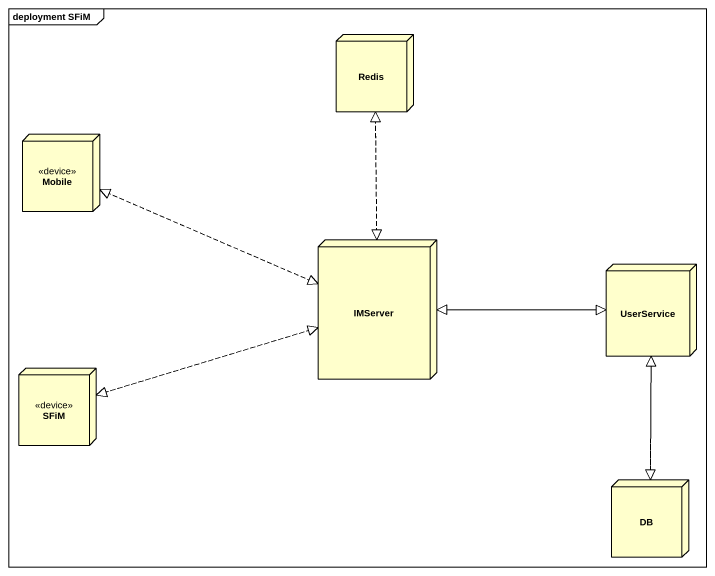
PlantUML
@startuml
mainframe deployment SFiM
node Redis
node Mobile <<device>>
node IMServer
node UserService
node SFiM <<device>>
node DB
Redis ..|> IMServer
Mobile .right.|> IMServer
IMServer .up.|> Redis
IMServer .left.|> Mobile
IMServer .right.|> UserService
IMServer .left.|> SFiM
UserService .left.|> IMServer
UserService ..|> DB
SFiM .right.|> IMServer
DB .up.|> UserService
@enduml
